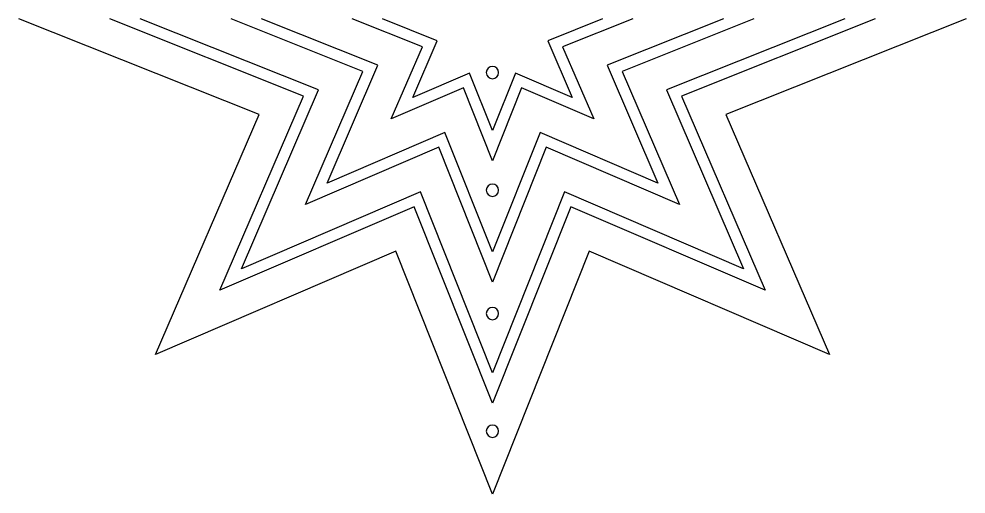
# Model space of a CAD drawing. Extents: x -180 to 179, y -90 to 90.
# Drawn here: x -180.1 to -11.1, y -89.7 to -4.9 of the extents above; entities that cross this region are included whole.
import ezdxf

# ---------------------------------------------------------------- set-up
doc = ezdxf.new("R2010")
doc.units = 0
doc.layers.add('LAYER_1', color=7, linetype='CONTINUOUS')

msp = doc.modelspace()

# ---------------------------------------------------------------- linework, layer by layer
at = {"layer": 'LAYER_1'}
for points in [[(-11.1114, -4.8849), (-11.1114, -4.8849), (-53.9481, -21.9418), (-53.9481, -21.9418), (-53.9481, -21.9418), (-53.9481, -21.9418), (-35.5052, -64.789), (-35.5052, -64.789), (-35.5052, -64.789), (-35.5052, -64.789), (-78.3527, -46.3462), (-78.3527, -46.3462), (-78.3527, -46.3462), (-78.3527, -46.3462), (-95.6092, -89.6851), (-95.6092, -89.6851), (-95.6092, -89.6851), (-95.6092, -89.6851), (-112.866, -46.3461), (-112.866, -46.3461), (-112.866, -46.3461), (-112.866, -46.3461), (-155.7135, -64.7892), (-155.7135, -64.7892), (-155.7135, -64.7892), (-155.7135, -64.7892), (-137.2706, -21.9416), (-137.2706, -21.9416), (-137.2706, -21.9416), (-137.2706, -21.9416), (-180.1068, -4.8849), (-180.1068, -4.8849)], [(-27.3307, -4.8849), (-27.3307, -4.8849), (-61.8977, -18.649), (-61.8977, -18.649), (-61.8977, -18.649), (-61.8977, -18.649), (-46.9739, -53.3203), (-46.9739, -53.3203), (-46.9739, -53.3203), (-46.9739, -53.3203), (-81.6455, -38.3967), (-81.6455, -38.3967), (-81.6455, -38.3967), (-81.6455, -38.3967), (-95.6092, -73.4659), (-95.6092, -73.4659), (-95.6092, -73.4659), (-95.6092, -73.4659), (-109.5732, -38.3965), (-109.5732, -38.3965), (-109.5732, -38.3965), (-109.5732, -38.3965), (-144.2448, -53.3204), (-144.2448, -53.3204), (-144.2448, -53.3204), (-144.2448, -53.3204), (-129.3211, -18.6488), (-129.3211, -18.6488), (-129.3211, -18.6488), (-129.3211, -18.6488), (-163.8877, -4.8849), (-163.8877, -4.8849)], [(-32.7367, -4.8849), (-32.7367, -4.8849), (-64.5476, -17.5514), (-64.5476, -17.5514), (-64.5476, -17.5514), (-64.5476, -17.5514), (-50.7968, -49.4974), (-50.7968, -49.4974), (-50.7968, -49.4974), (-50.7968, -49.4974), (-82.7431, -35.7469), (-82.7431, -35.7469), (-82.7431, -35.7469), (-82.7431, -35.7469), (-95.6092, -68.0595), (-95.6092, -68.0595), (-95.6092, -68.0595), (-95.6092, -68.0595), (-108.4756, -35.7466), (-108.4756, -35.7466), (-108.4756, -35.7466), (-108.4756, -35.7466), (-140.4219, -49.4975), (-140.4219, -49.4975), (-140.4219, -49.4975), (-140.4219, -49.4975), (-126.6713, -17.5512), (-126.6713, -17.5512), (-126.6713, -17.5512), (-126.6713, -17.5512), (-158.4814, -4.8849), (-158.4814, -4.8849)], [(-48.9561, -4.8849), (-48.9561, -4.8849), (-72.4972, -14.2586), (-72.4972, -14.2586), (-72.4972, -14.2586), (-72.4972, -14.2586), (-62.2656, -38.0287), (-62.2656, -38.0287), (-62.2656, -38.0287), (-62.2656, -38.0287), (-86.0359, -27.7974), (-86.0359, -27.7974), (-86.0359, -27.7974), (-86.0359, -27.7974), (-95.6092, -51.8403), (-95.6092, -51.8403), (-95.6092, -51.8403), (-95.6092, -51.8403), (-105.1828, -27.797), (-105.1828, -27.797), (-105.1828, -27.797), (-105.1828, -27.797), (-128.9532, -38.0287), (-128.9532, -38.0287), (-128.9532, -38.0287), (-128.9532, -38.0287), (-118.7218, -14.2584), (-118.7218, -14.2584), (-118.7218, -14.2584), (-118.7218, -14.2584), (-142.2621, -4.8849), (-142.2621, -4.8849)], [(-54.3626, -4.8849), (-54.3626, -4.8849), (-75.1471, -13.161), (-75.1471, -13.161), (-75.1471, -13.161), (-75.1471, -13.161), (-66.0885, -34.2058), (-66.0885, -34.2058), (-66.0885, -34.2058), (-66.0885, -34.2058), (-87.1335, -25.1476), (-87.1335, -25.1476), (-87.1335, -25.1476), (-87.1335, -25.1476), (-95.6092, -46.4339), (-95.6092, -46.4339), (-95.6092, -46.4339), (-95.6092, -46.4339), (-104.0852, -25.1471), (-104.0852, -25.1471), (-104.0852, -25.1471), (-104.0852, -25.1471), (-125.1303, -34.2058), (-125.1303, -34.2058), (-125.1303, -34.2058), (-125.1303, -34.2058), (-116.072, -13.1608), (-116.072, -13.1608), (-116.072, -13.1608), (-116.072, -13.1608), (-136.8558, -4.8848), (-136.8558, -4.8848)], [(-70.5816, -4.8849), (-70.5816, -4.8849), (-83.0967, -9.8682), (-83.0967, -9.8682), (-83.0967, -9.8682), (-83.0967, -9.8682), (-77.5573, -22.7372), (-77.5573, -22.7372), (-77.5573, -22.7372), (-77.5573, -22.7372), (-90.4263, -17.1981), (-90.4263, -17.1981), (-90.4263, -17.1981), (-90.4263, -17.1981), (-95.6092, -30.2147), (-95.6092, -30.2147), (-95.6092, -30.2147), (-95.6092, -30.2147), (-100.7924, -17.1975), (-100.7924, -17.1975), (-100.7924, -17.1975), (-100.7924, -17.1975), (-113.6616, -22.737), (-113.6616, -22.737), (-113.6616, -22.737), (-113.6616, -22.737), (-108.1225, -9.868), (-108.1225, -9.868), (-108.1225, -9.868), (-108.1225, -9.868), (-120.6373, -4.8849), (-120.6373, -4.8849)], [(-75.9882, -4.8849), (-75.9882, -4.8849), (-85.7466, -8.7706), (-85.7466, -8.7706), (-85.7466, -8.7706), (-85.7466, -8.7706), (-81.3803, -18.9143), (-81.3803, -18.9143), (-81.3803, -18.9143), (-81.3803, -18.9143), (-91.5239, -14.5483), (-91.5239, -14.5483), (-91.5239, -14.5483), (-91.5239, -14.5483), (-95.6092, -24.8083), (-95.6092, -24.8083), (-95.6092, -24.8083), (-95.6092, -24.8083), (-99.6948, -14.5476), (-99.6948, -14.5476), (-99.6948, -14.5476), (-99.6948, -14.5476), (-109.8387, -18.914), (-109.8387, -18.914), (-109.8387, -18.914), (-109.8387, -18.914), (-105.4727, -8.7704), (-105.4727, -8.7704), (-105.4727, -8.7704), (-105.4727, -8.7704), (-115.2308, -4.8849), (-115.2308, -4.8849)]]:
    msp.add_open_spline(points, degree=3, knots=[0, 0, 0, 0, 0.125, 0.125, 0.125, 0.125, 0.25, 0.25, 0.25, 0.25, 0.375, 0.375, 0.375, 0.375, 0.5, 0.5, 0.5, 0.5, 0.625, 0.625, 0.625, 0.625, 0.75, 0.75, 0.75, 0.75, 0.875, 0.875, 0.875, 0.875, 1, 1, 1, 1], dxfattribs=at)
at = {"layer": 'LAYER_1', "color": 4}
for points in [[(-95.6095, -15.5659), (-96.2169, -15.5659), (-96.7095, -15.0733), (-96.7095, -14.4659), (-96.7095, -14.4659), (-96.7095, -13.8585), (-96.2169, -13.3659), (-95.6095, -13.3659), (-95.6095, -13.3659), (-95.0021, -13.3659), (-94.5095, -13.8585), (-94.5095, -14.4659), (-94.5095, -14.4659), (-94.5095, -15.0733), (-95.0021, -15.5659), (-95.6095, -15.5659)], [(-95.6095, -36.5659), (-96.2169, -36.5659), (-96.7095, -36.0733), (-96.7095, -35.4659), (-96.7095, -35.4659), (-96.7095, -34.8585), (-96.2169, -34.3659), (-95.6095, -34.3659), (-95.6095, -34.3659), (-95.0021, -34.3659), (-94.5095, -34.8585), (-94.5095, -35.4659), (-94.5095, -35.4659), (-94.5095, -36.0733), (-95.0021, -36.5659), (-95.6095, -36.5659)], [(-95.6095, -58.5659), (-96.2169, -58.5659), (-96.7095, -58.0733), (-96.7095, -57.4659), (-96.7095, -57.4659), (-96.7095, -56.8585), (-96.2169, -56.3659), (-95.6095, -56.3659), (-95.6095, -56.3659), (-95.0021, -56.3659), (-94.5095, -56.8585), (-94.5095, -57.4659), (-94.5095, -57.4659), (-94.5095, -58.0733), (-95.0021, -58.5659), (-95.6095, -58.5659)], [(-95.6095, -79.5659), (-96.2169, -79.5659), (-96.7095, -79.0733), (-96.7095, -78.4659), (-96.7095, -78.4659), (-96.7095, -77.8585), (-96.2169, -77.3659), (-95.6095, -77.3659), (-95.6095, -77.3659), (-95.0021, -77.3659), (-94.5095, -77.8585), (-94.5095, -78.4659), (-94.5095, -78.4659), (-94.5095, -79.0733), (-95.0021, -79.5659), (-95.6095, -79.5659)]]:
    msp.add_open_spline(points, degree=3, knots=[0, 0, 0, 0, 0.25, 0.25, 0.25, 0.25, 0.5, 0.5, 0.5, 0.5, 0.75, 0.75, 0.75, 0.75, 1, 1, 1, 1], dxfattribs=at)

doc.saveas('drawing.dxf')
